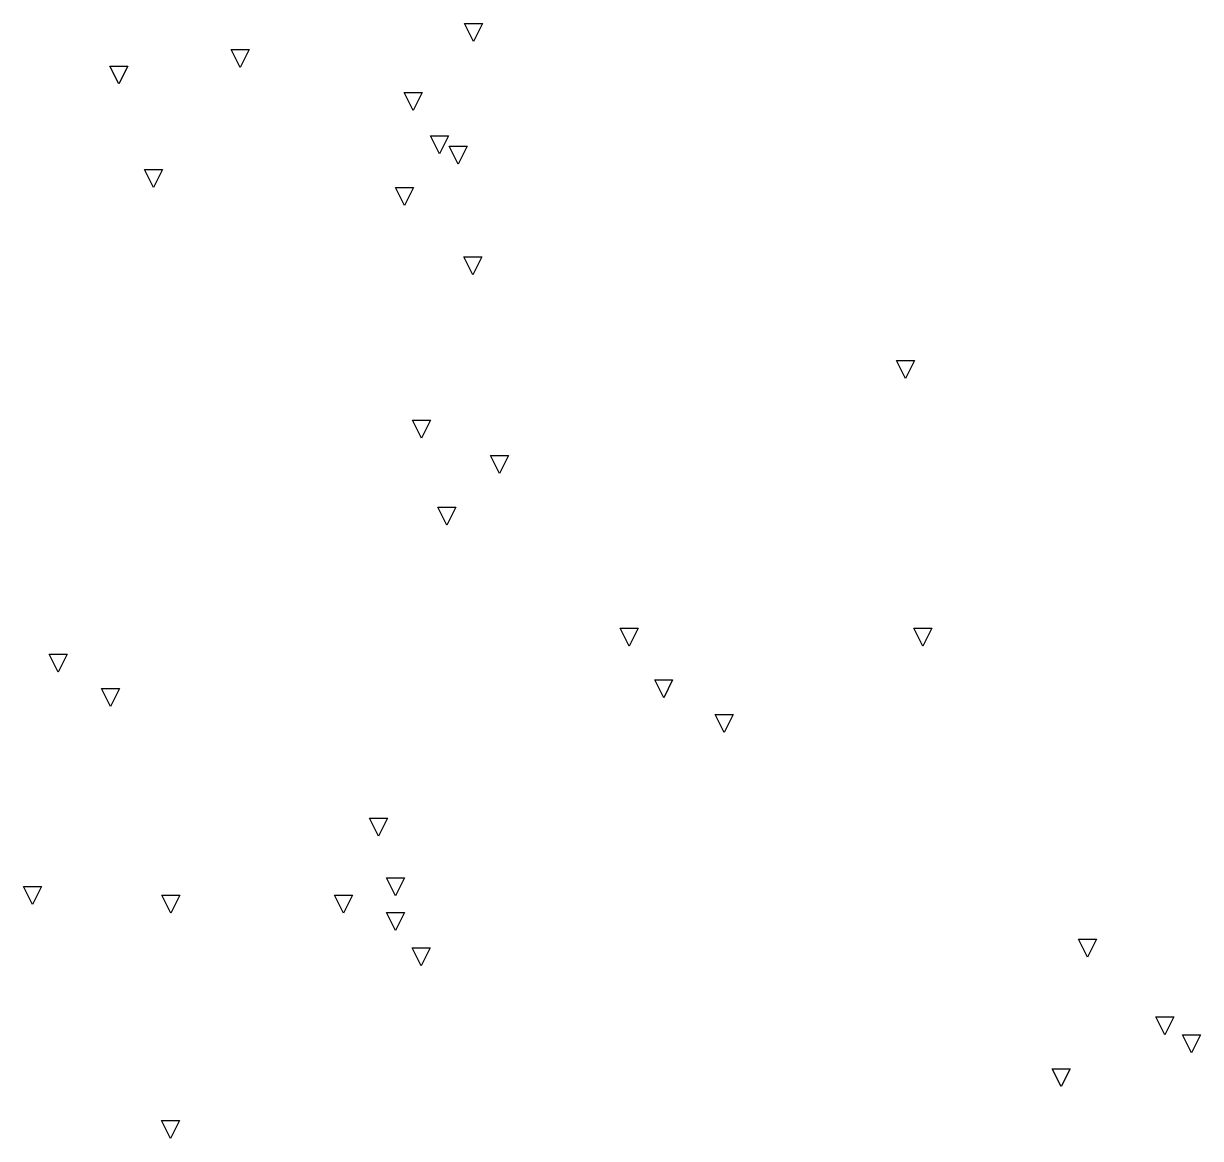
# Model space of a CAD drawing. Extents: x 370 to 1732, y 59 to 1350.
import ezdxf

# ---------------------------------------------------------------- set-up
doc = ezdxf.new("R2010")
doc.units = 0
doc.layers.add('Points_2', color=7, linetype='CONTINUOUS')

msp = doc.modelspace()

# ---------------------------------------------------------------- linework, layer by layer
at = {"layer": 'Points_2', "color": 7}
for points in [[(900.81255, 1350), (890.40625, 1329.1875), (880.00005, 1350), (900.81255, 1350)], [(630.81255, 1320), (620.40625, 1299.1875), (610.00005, 1320), (630.81255, 1320)], [(490.4063, 1300.8125), (480, 1280), (469.5938, 1300.8125), (490.4063, 1300.8125)], [(830.8125, 1270), (820.4062, 1249.1875), (810, 1270), (830.8125, 1270)], [(861.3125, 1220), (850.9062, 1199.1875), (840.5, 1220), (861.3125, 1220)], [(882.8125, 1208), (872.4062, 1187.1875), (862, 1208), (882.8125, 1208)], [(530.4063, 1180.8125), (520, 1160), (509.5938, 1180.8125), (530.4063, 1180.8125)], [(820.8125, 1160), (810.4062, 1139.1875), (800, 1160), (820.8125, 1160)], [(900, 1080), (889.5937, 1059.1875), (879.1875, 1080), (900, 1080)], [(1400.8125, 960), (1390.4062, 939.1875), (1380, 960), (1400.8125, 960)], [(840.4063, 890.8125), (830, 870), (819.5938, 890.8125), (840.4063, 890.8125)], [(930.81255, 850), (920.40625, 829.1875), (910.00005, 850), (930.81255, 850)], [(870, 790), (859.5937, 769.1875), (849.1875, 790), (870, 790)], [(1080.8125, 650), (1070.4062, 629.1875), (1060, 650), (1080.8125, 650)], [(1420.8125, 650), (1410.4062, 629.1875), (1400, 650), (1420.8125, 650)], [(420, 620), (409.5937, 599.1875), (399.1875, 620), (420, 620)], [(1120.8125, 590), (1110.4062, 569.1875), (1100, 590), (1120.8125, 590)], [(480.8125, 580), (470.4062, 559.1875), (460, 580), (480.8125, 580)], [(1190.8125, 549.99995), (1180.4062, 529.18745), (1170, 549.99995), (1190.8125, 549.99995)], [(790.81255, 430), (780.40625, 409.1875), (770.00005, 430), (790.81255, 430)], [(810.4063, 360.8125), (800, 340), (789.5938, 360.8125), (810.4063, 360.8125)], [(390.4063, 350.8125), (380, 330), (369.5938, 350.8125), (390.4063, 350.8125)], [(550.4063, 340.8125), (540, 320), (529.5938, 340.8125), (550.4063, 340.8125)], [(750.4063, 340.8125), (740, 320), (729.5938, 340.8125), (750.4063, 340.8125)], [(810.4063, 320.8125), (800, 300), (789.5938, 320.8125), (810.4063, 320.8125)], [(1611.2188, 290), (1600.8125, 269.1875), (1590.4063, 290), (1611.2188, 290)], [(840, 280), (829.5937, 259.1875), (819.1875, 280), (840, 280)], [(1700.8125, 200), (1690.4062, 179.1875), (1680, 200), (1700.8125, 200)], [(1731.625, 179.1875), (1721.2187, 158.375), (1710.8125, 179.1875), (1731.625, 179.1875)], [(1580.8125, 140), (1570.4062, 119.1875), (1560, 140), (1580.8125, 140)], [(550, 80), (539.5937, 59.1875), (529.1875, 80), (550, 80)]]:
    msp.add_lwpolyline(points, close=True, dxfattribs=at)

doc.saveas('drawing.dxf')
